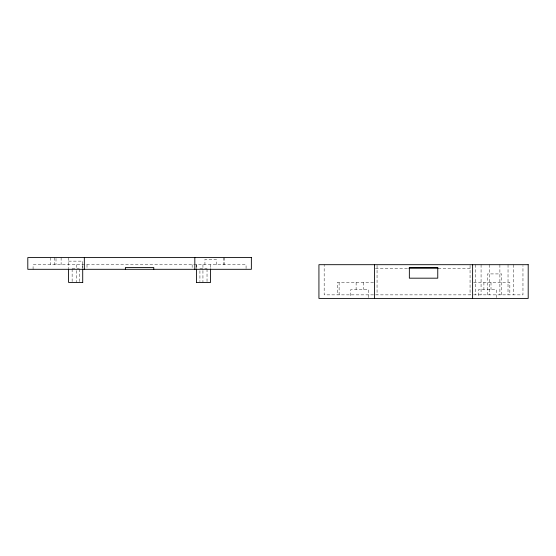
<?xml version="1.0" encoding="UTF-8"?>
<svg xmlns="http://www.w3.org/2000/svg" width="556" height="556" viewBox="0 0 556 556"><rect width="100%" height="100%" fill="white"/><g stroke="black" fill="none" stroke-linecap="round" stroke-linejoin="round"><path stroke-width="0.42" stroke-dasharray="2.78 2.08" d="M68.583 261.139L82.781 261.139L82.781 268.068M72.134 268.235L79.23 268.235M199.924 268.235L207.027 268.235M375.46 268.235L408.062 268.235M438.204 268.235L472.197 268.235M373.514 282.434L337.29 282.434L337.29 294.861M473.615 282.434L509.838 282.434L509.838 294.861M373.514 294.861L324.169 294.861L324.169 264.691M375.641 294.861L472.197 294.861M473.615 294.861L522.96 294.861L522.96 265.553M513.376 264.691L513.376 294.861M508.045 264.691L508.01 294.861M501.658 294.861L501.658 273.92L487.459 273.92L487.459 294.861M499.886 264.691L499.886 294.861M496.327 297.606L496.334 289.537L478.584 289.537L478.584 297.606M491.011 282.434L491.011 289.537M489.231 264.691L489.231 294.861M483.908 282.434L483.908 289.537M481.072 264.691L481.072 294.861M475.748 264.691L475.748 294.861M470.063 265.4L470.063 294.861M377.058 265.4L377.058 294.861M368.538 297.606L368.538 289.537L350.794 289.537L350.794 297.606M363.214 282.434L363.214 289.537M356.118 282.434L356.118 289.537M339.118 282.434L339.118 294.861M246.072 268.534L246.072 264.691L33.082 264.691L33.082 269.306M224.777 257.588L224.777 264.691M223.352 257.588L223.352 264.691M216.214 264.691L216.214 259.36L204.935 259.36L204.935 264.691M210.578 264.691L210.578 268.068M207.027 269.076L207.027 281.6M202.94 264.691L202.94 269.757M202.94 270.605L202.94 282.434M199.924 270.744L199.924 281.6M196.449 264.691L196.449 268.068M196.372 264.691L196.372 268.068M192.154 264.691L192.154 269.306M87 264.691L87 269.306M82.712 264.691L82.712 268.068M79.23 269.076L79.23 281.6M76.214 264.691L76.214 269.757M76.214 270.605L76.214 282.434M72.134 269.076L72.134 281.6M68.583 257.588L68.583 268.068M61.118 257.588L61.118 264.691M56.01 258.38L56.01 264.691M54.585 257.588L54.585 264.691M50.492 257.588L50.492 264.691"/><path stroke-width="0.83" d="M408.924 268.235L438.204 268.235M82.781 282.434L68.583 282.434L68.583 268.916M196.372 282.434L210.578 282.434L210.578 268.916M472.614 264.691L472.614 298.412M374.508 264.691L374.508 298.412M196.449 268.916L196.449 282.434M194.822 257.588L194.822 269.306M153.776 269.306L153.776 267.526L125.378 267.526L125.378 269.306M84.331 257.588L84.331 269.306M82.712 268.916L82.712 282.434M409.362 267.526L409.348 278.181L437.76 278.181L437.76 267.526L409.362 267.526M251.361 257.588L27.8 257.588L27.8 269.306L251.361 269.306L251.361 257.588M528.2 264.691L318.929 264.691L318.929 298.412L528.2 298.412L528.2 264.691"/></g></svg>
